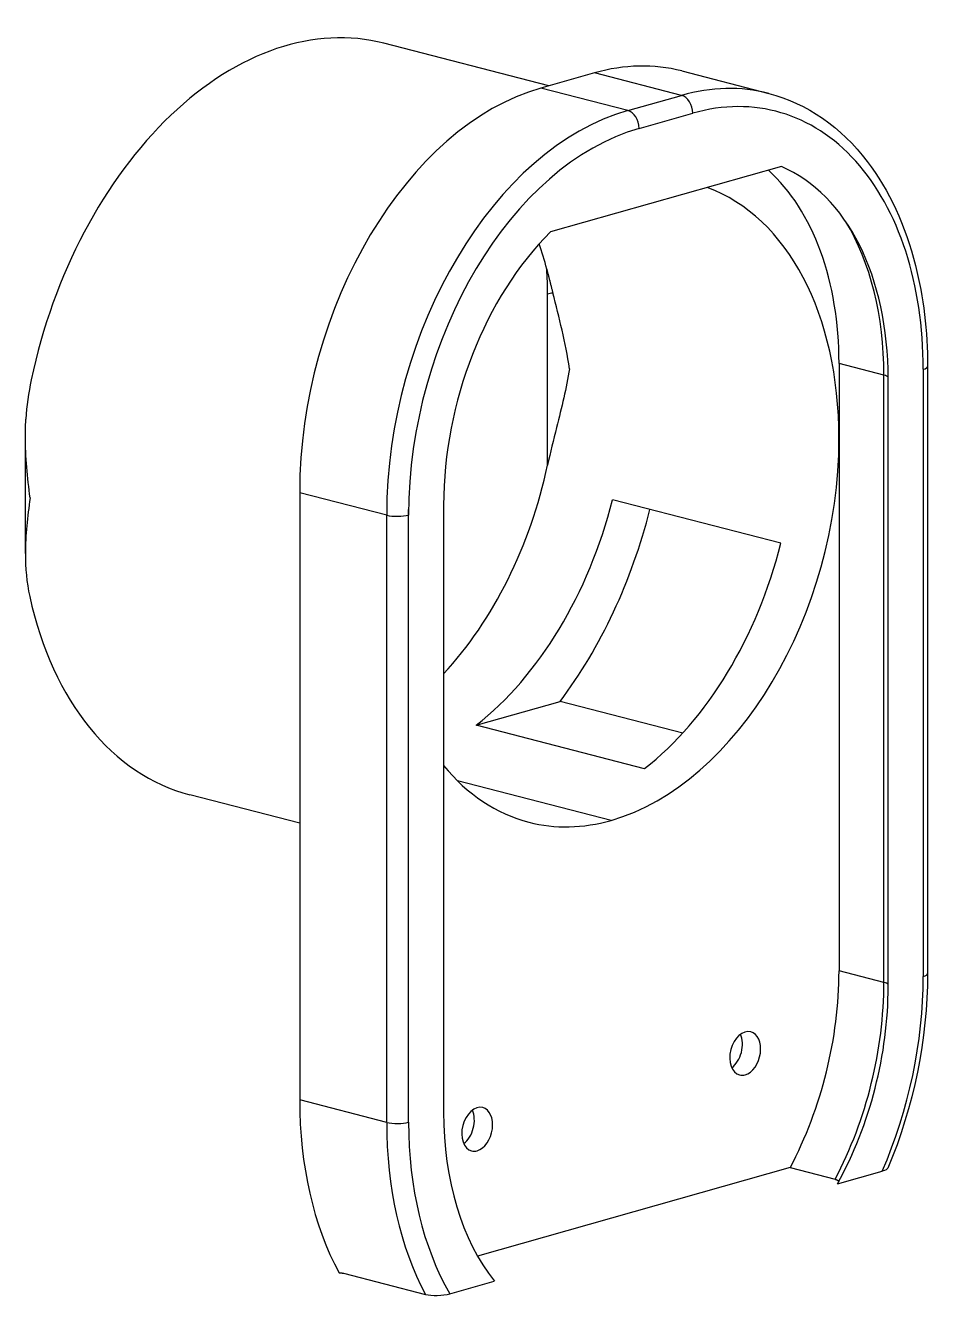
# Model space of a CAD drawing. Header units: millimetres. Extents: x -22.8 to 23.7, y -34.9 to 30.6.
import ezdxf

# ---------------------------------------------------------------- set-up
doc = ezdxf.new("R2010")
doc.units = ezdxf.units.MM
doc.layers.add('visible', color=7, linetype='Continuous')

msp = doc.modelspace()

# ---------------------------------------------------------------- linework, layer by layer
at = {"layer": 'visible'}
for p, q in [((4.201, 27.446), (-4.295, 29.639)), ((11.051, 28.21), (15.536, 27.053)), ((6.552, 28.111), (3.79, 27.329)), ((11.037, 26.954), (6.552, 28.111)), ((8.274, 26.172), (3.79, 27.329)), ((8.274, 26.172), (11.037, 26.954)), ((8.853, 25.252), (11.615, 26.034)), ((16.185, 23.285), (4.283, 19.915)), ((4.135, 7.901), (4.135, 16.713)), ((19.153, 13.136), (19.153, 9.285)), ((21.468, 12.539), (19.153, 13.136)), ((23.493, 12.838), (23.493, 13.127)), ((21.468, -18.751), (21.468, 12.539)), ((23.493, 12.838), (23.493, -18.452)), ((23.715, 12.987), (23.715, -18.302)), ((21.689, -18.963), (21.689, 12.327)), ((-22.774, 3.35), (-22.774, 9.39)), ((19.153, 9.285), (19.153, -18.154)), ((-8.64, 6.48), (-8.64, 2.629)), ((-4.156, 5.323), (-8.64, 6.48)), ((16.156, 3.873), (7.476, 6.114)), ((-4.156, -25.967), (-4.156, 5.323)), ((-3.025, 5.33), (-3.025, 5.618)), ((-3.025, -25.96), (-3.025, 5.33)), ((-1.22, 5.84), (-1.22, -25.449)), ((-8.64, 2.629), (-8.64, -24.81)), ((0.459, -5.501), (4.779, -4.278)), ((11.099, -5.909), (4.779, -4.278)), ((9.138, -7.741), (0.459, -5.501)), ((7.413, -10.406), (-0.508, -8.361)), ((-8.64, -10.551), (-14.293, -9.092)), ((21.468, -18.751), (19.153, -18.154)), ((-4.156, -25.967), (-8.64, -24.81)), ((16.637, -28.301), (0.528, -32.862)), ((16.637, -28.301), (18.951, -28.899)), ((19.077, -29.137), (21.377, -28.486)), ((-6.375, -33.745), (-2.152, -34.835)), ((-0.908, -34.796), (1.391, -34.145))]:
    msp.add_line(p, q, dxfattribs=at)
for centre, major_axis, ratio, start_param, end_param in [((-9.294, 10.274), (-4.999, -19.365), 0.664854, 3.141593, 4.779235), ((6.552, 10.782), (4.499, 17.429), 0.664854, -6.283185, -5.912852), ((11.615, 9.475), (4.299, 16.654), 0.664854, -7.483649, -5.912852), ((3.79, 10), (4.499, 17.429), 0.664854, -5.912852, -4.342056), ((11.037, 9.624), (4.499, 17.429), 0.664854, -6.283185, -5.912852), ((11.037, 26.184), (0.218, -0.77), 0.696334, -5.098597, -3.527801), ((8.274, 8.842), (4.499, 17.429), 0.664854, -5.912852, -4.342056), ((8.274, 25.402), (0.218, -0.77), 0.696334, -5.098597, -3.527801), ((8.853, 8.693), (4.299, 16.654), 0.664854, -5.912852, -4.342056), ((8.795, 10.203), (3.749, 14.524), 0.664854, -1.200463, -0.335698), ((11.615, 9.475), (3.646, 14.124), 0.664854, -1.200463, -0.10051), ((7.413, 5.961), (-4.249, -16.46), 0.664854, 1.941129, 3.076557), ((11.109, 9.606), (-3.749, -14.524), 0.664854, 1.941129, 2.566688), ((8.853, 8.693), (3.646, 14.124), 0.664854, -5.44201, -4.342056), ((-7.052, 9.695), (-4.249, -16.46), 0.664854, 2.261417, 2.35379), ((-5.671, 13.937), (-3.549, -13.749), 0.664854, 1.941129, 2.036504), ((4.714, 16.564), (0.8, 0), 0.270349, 1.964099, 2.379317), ((20.915, 12.382), (-0.8, 0), 0.270349, -2.883153, -2.333072), ((22.915, 12.987), (-0.8, 0), 0.270349, -3.903868, -3.141593), ((7.413, 5.961), (-4.249, -16.46), 0.664854, 0.370333, 1.941129), ((-7.052, 9.695), (-4.249, -16.46), 0.664854, 0.890155, 1.633127), ((-3.508, 8.78), (-4.249, -16.46), 0.664854, 0.715034, 1.580417), ((-3.603, 5.479), (0.8, 0), 0.270349, 3.950114, 5.52091), ((-3.508, 8.78), (-4.999, -19.365), 0.664854, 1.013834, 1.578973), ((5.171, 6.54), (-4.249, -16.46), 0.664854, 0.715034, 1.580417), ((-9.294, 10.274), (-4.999, -19.365), 0.664854, 5.366516, 6.283185), ((7.413, 5.961), (-4.249, -16.46), 0.664854, 5.827189, 6.283185), ((7.413, 5.961), (-4.249, -16.46), 0.664854, 0, 0.370333), ((8.795, -21.087), (3.749, 14.524), 0.664854, -1.912442, -1.200463), ((22.915, -18.302), (-0.8, 0), 0.270349, -3.903868, -3.141593), ((11.109, -21.684), (-3.749, -14.524), 0.664854, 1.22915, 1.941129), ((11.615, -21.815), (3.646, 14.124), 0.664854, -1.937123, -1.200463), ((11.615, -21.815), (4.299, 16.654), 0.664854, -1.806686, -1.200463), ((20.915, -18.908), (-0.8, 0), 0.270349, -2.884678, -2.333072), ((14.319, -22.411), (-0.287, -1.114), 0.664854, 3.141593, 6.283185), ((13.379, -22.168), (-0.287, -1.114), 0.664854, 0.688048, 2.453545), ((14.319, -22.411), (-0.287, -1.114), 0.664854, 0.370333, 3.141593), ((14.319, -22.411), (-0.287, -1.114), 0.664854, 0, 0.370333), ((3.79, -21.29), (4.499, 17.429), 0.664854, -4.342056, -3.762472), ((8.853, -22.597), (3.646, 14.124), 0.664854, -4.342056, -3.605397), ((0.508, -26.321), (-0.287, -1.114), 0.664854, 3.141593, 6.283185), ((-0.432, -26.079), (-0.287, -1.114), 0.664854, 0.688048, 2.453545), ((0.508, -26.321), (-0.287, -1.114), 0.664854, 0.370333, 3.141593), ((-3.603, -25.811), (0.8, 0), 0.270349, 3.950114, 5.52091), ((8.274, -22.448), (4.499, 17.429), 0.664854, -4.342056, -3.766329), ((8.853, -22.597), (4.299, 16.654), 0.664854, -4.342056, -3.735833), ((0.508, -26.321), (-0.287, -1.114), 0.664854, 0, 0.370333)]:
    msp.add_ellipse(centre, major_axis=major_axis, ratio=ratio, start_param=start_param, end_param=end_param, dxfattribs=at)
for points, knots in [([(15.536, 27.053), (17.499, 26.55), (19.262, 25.32), (20.612, 23.545), (21.731, 22.08), (22.577, 20.246), (23.096, 18.187), (23.506, 16.565), (23.715, 14.804), (23.715, 12.987)], [0, 0, 0, 0, 0.40367, 0.40367, 0.40367, 0.737255, 0.737255, 0.737255, 1, 1, 1, 1]), ([(5.266, 12.87), (5.16, 13.54), (5.032, 14.201), (4.882, 14.851), (4.735, 15.502), (4.569, 16.146), (4.407, 16.764)], [0, 0, 0, 0, 0.4999999, 0.4999999, 0.4999999, 0.9999998, 0.9999998, 0.9999998, 0.9999998]), ([(5.266, 12.87), (5.099, 11.884), (4.86, 10.879), (4.602, 9.842), (4.444, 9.207), (4.277, 8.558), (4.135, 7.901)], [0, 0, 0, 0, 0.619055, 0.619055, 0.619055, 1, 1, 1, 1]), ([(-2.152, -34.835), (-1.998, -34.875), (-1.773, -34.893), (-1.549, -34.886), (-1.312, -34.879), (-1.08, -34.845), (-0.908, -34.796)], [0, 0, 0, 0, 0.487228, 0.487228, 0.487228, 1, 1, 1, 1])]:
    msp.add_open_spline(points, degree=3, knots=knots, dxfattribs=at)
for points, degree in [([(4.091, 18.003), (4.244, 17.397), (4.407, 16.764)], 2), ([(-22.474, 12.296), (-22.615, 11.626), (-22.713, 10.946), (-22.75, 10.273)], 3), ([(-22.774, 9.39), (-22.775, 9.833), (-22.75, 10.273)], 2), ([(-22.527, 6.213), (-22.678, 7.261), (-22.774, 8.319), (-22.774, 9.39)], 3), ([(-22.527, 6.213), (-22.678, 5.245), (-22.774, 4.295), (-22.774, 3.35)], 3), ([(-22.774, 3.35), (-22.773, 2.602), (-22.715, 1.863), (-22.553, 1.128)], 3), ([(23.715, -18.302), (23.718, -21.642), (23, -25.167), (21.675, -28.32)], 3), ([(21.675, -28.32), (21.65, -28.38), (21.54, -28.44), (21.377, -28.486)], 3), ([(18.951, -28.899), (19.118, -28.943), (19.147, -29.009)], 2), ([(-6.61, -33.726), (-6.506, -33.712), (-6.375, -33.745)], 2)]:
    msp.add_open_spline(points, degree=degree, dxfattribs=at)

doc.saveas('drawing.dxf')
